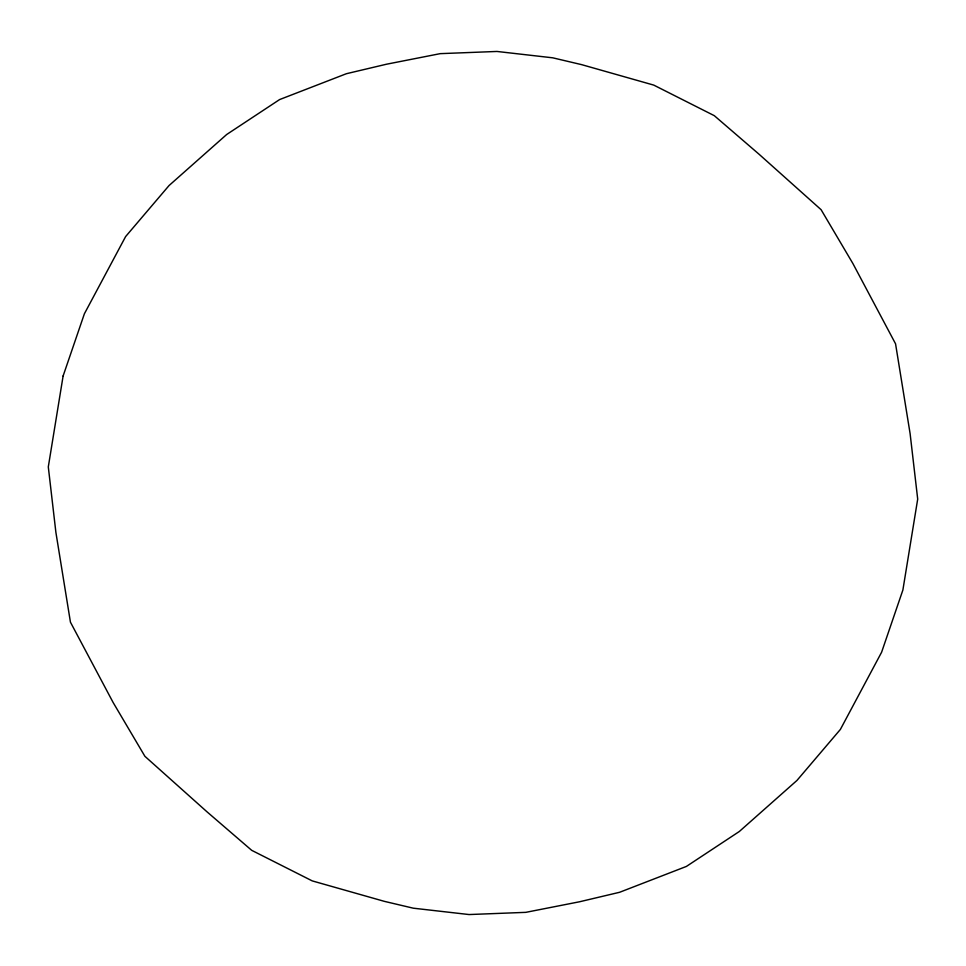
<?xml version="1.0" encoding="UTF-8"?>
<svg xmlns="http://www.w3.org/2000/svg" width="966" height="966" viewBox="0 0 966 966"><rect width="100%" height="100%" fill="white"/><g stroke="black" fill="none" stroke-linecap="round" stroke-linejoin="round"><path stroke-width="1.45" d="M63.116 375.979L48.3 466.904L55.895 532.399L70.446 622.189L113.119 702.487L144.9 756.306L206.941 811.766L251.703 850.334L312.235 880.895L384.396 901.363L413.279 908.185L469.053 914.548L525.782 912.351L579.6 901.761L619.617 892.282L686.403 866.43L739.34 831.485L796.95 780.456L840.384 729.427L881.608 652.231L902.884 590.021L917.7 499.096L910.105 433.601L895.554 343.811L852.881 263.513L821.1 209.694L759.059 154.234L714.297 115.666L653.765 85.105L581.604 64.637L552.721 57.815L496.947 51.452L440.218 53.649L386.4 64.239L346.383 73.718L279.597 99.57L226.66 134.516L169.05 185.544L125.616 236.573L84.392 313.769L63.116 375.979"/></g></svg>
